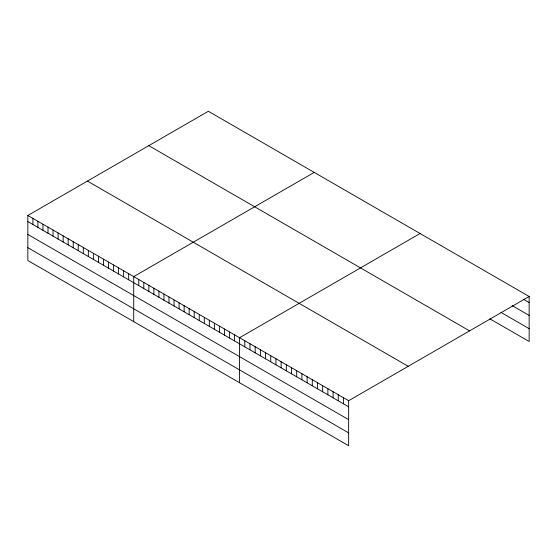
<?xml version="1.0" encoding="UTF-8"?>
<svg xmlns="http://www.w3.org/2000/svg" width="557" height="557" viewBox="0 0 557 557"><rect width="100%" height="100%" fill="white"/><g stroke="black" fill="none" stroke-linecap="round" stroke-linejoin="round"><path stroke-width="0.84" d="M27.85 215.482L348.647 400.699L348.647 445.725L27.85 260.516L27.85 215.482L208.353 111.275L529.15 296.484L529.15 341.518L489.826 318.813M314.218 172.392L133.715 276.606L133.715 321.633M420.075 233.515L239.58 337.723L239.58 382.756M348.647 400.699L529.15 296.484M523.956 299.582L529.15 302.583M512.085 305.577L529.15 315.429M500.952 312.386L529.15 328.665M148.789 145.662L469.586 330.879M87.414 181.095L408.211 366.311M27.85 221.582L348.647 406.791M27.85 234.427L348.647 419.637M27.85 247.663L348.647 432.88M343.453 397.698L343.453 403.79M338.259 394.697L338.259 400.796M333.065 391.703L333.065 397.795M327.871 388.702L327.871 394.795M322.677 385.702L322.677 391.801M317.483 382.708L317.483 388.8M312.289 379.707L312.289 385.799M307.095 376.706L307.095 382.805M301.908 373.712L301.908 379.804M296.714 370.711L296.714 376.804M291.52 367.711L291.52 373.81M286.326 364.717L286.326 370.809M281.132 361.716L281.132 367.808M275.938 358.715L275.938 364.814M270.744 355.721L270.744 361.813M265.55 352.72L265.55 358.812M260.356 349.719L260.356 355.812M255.162 346.719L255.162 352.818M249.968 343.725L249.968 349.817M244.774 340.724L244.774 346.816M234.539 334.813L234.539 340.912M229.498 331.902L229.498 338.002M224.457 328.992L224.457 335.091M219.416 326.082L219.416 332.181M214.375 323.171L214.375 329.271M209.328 320.261L209.328 326.36M204.287 317.351L204.287 323.45M199.246 314.44L199.246 320.54M194.205 311.53L194.205 317.629M189.164 308.62L189.164 314.719M184.123 305.709L184.123 311.802M179.082 302.799L179.082 308.891M174.042 299.889L174.042 305.981M169.001 296.978L169.001 303.071M163.96 294.068L163.96 300.16M158.919 291.158L158.919 297.25M153.878 288.248L153.878 294.34M148.837 285.337L148.837 291.429M143.797 282.427L143.797 288.519M138.756 279.517L138.756 285.609M128.674 273.696L128.674 279.788M123.633 270.786L123.633 276.878M118.592 267.875L118.592 273.967M113.551 264.965L113.551 271.057M108.511 262.055L108.511 268.147M103.47 259.144L103.47 265.236M98.429 256.234L98.429 262.326M93.388 253.324L93.388 259.416M88.34 250.413L88.34 256.505M83.299 247.503L83.299 253.595M78.259 244.593L78.259 250.685M73.218 241.682L73.218 247.774M68.177 238.772L68.177 244.864M63.136 235.862L63.136 241.954M58.095 232.951L58.095 239.044M53.054 230.041L53.054 236.133M48.013 227.131L48.013 233.223M42.973 224.22L42.973 230.313M37.932 221.31L37.932 227.402M32.891 218.4L32.891 224.492"/></g></svg>
